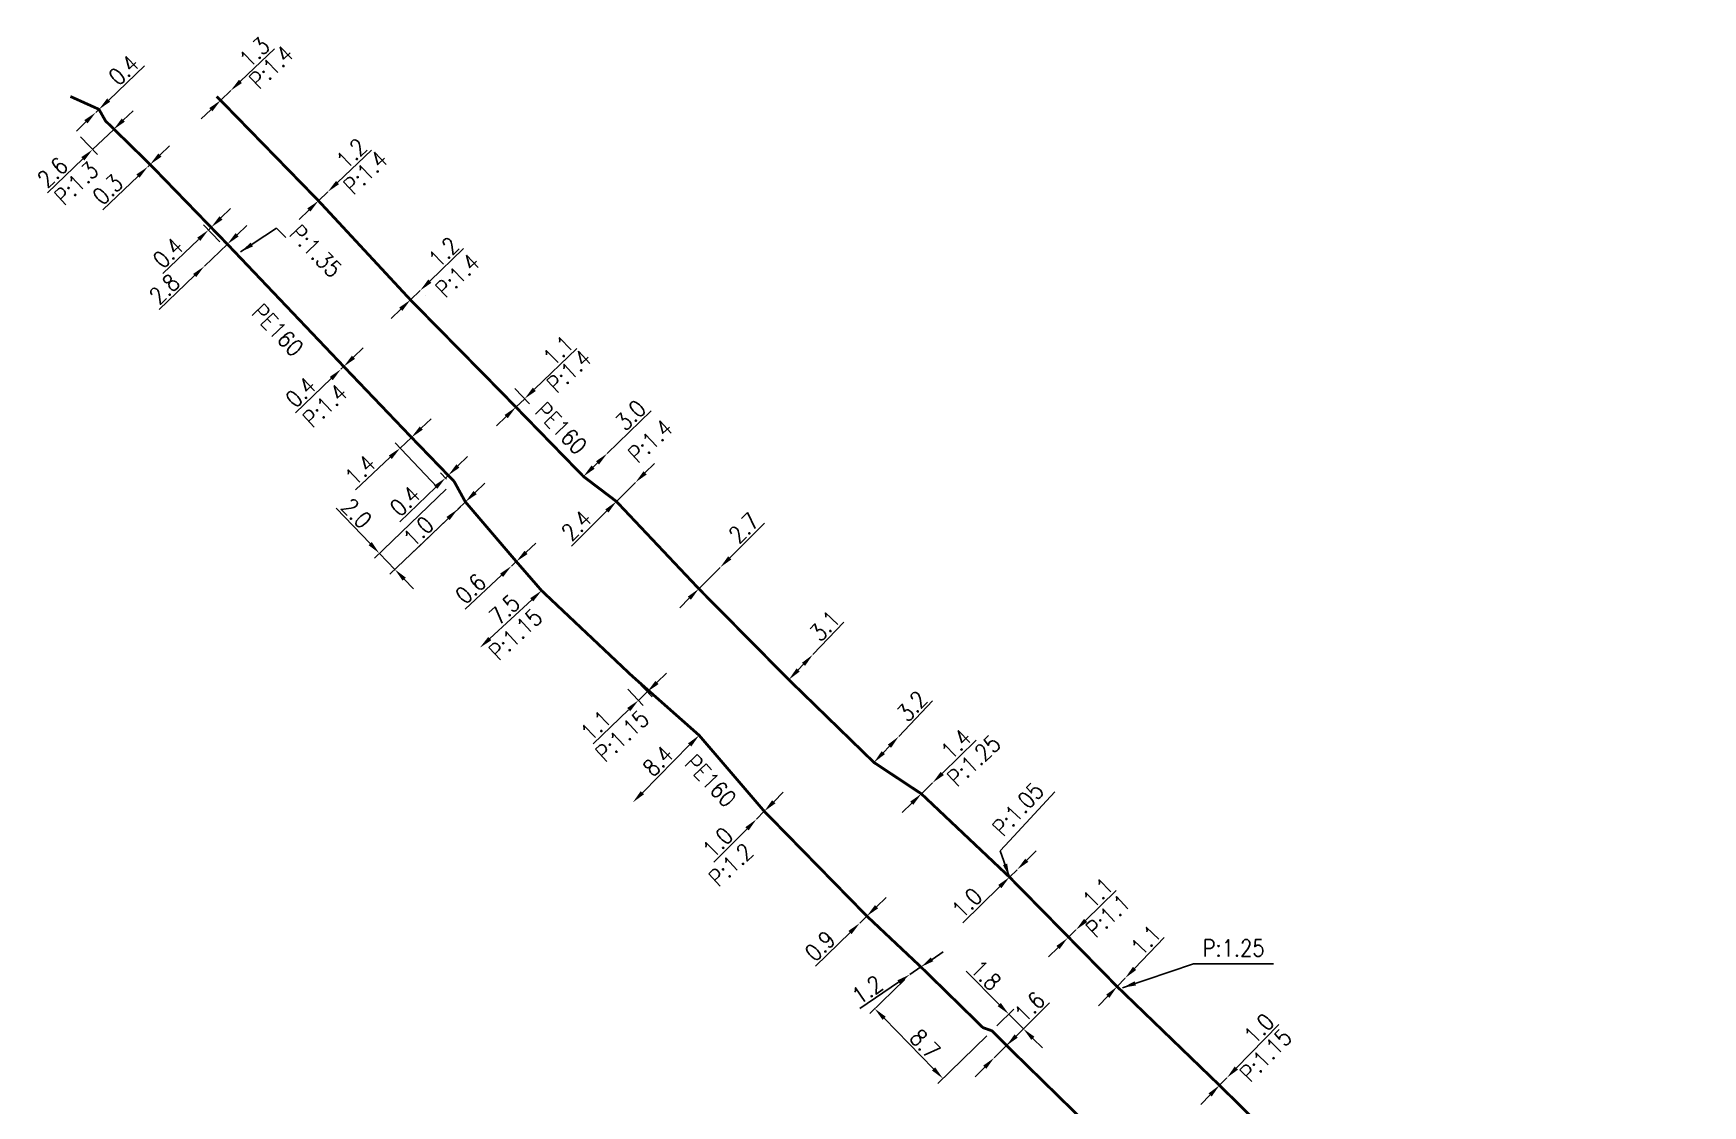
# Model space of a CAD drawing. Header units: millimetres. Extents: x 149996 to 151004, y 126998 to 128018.
# Drawn here: x 150509 to 150657.9, y 127909.9 to 128005.6 of the extents above; entities that cross this region are included whole.
import ezdxf

# ---------------------------------------------------------------- set-up
doc = ezdxf.new("R2010")
doc.units = ezdxf.units.MM
doc.header["$PDMODE"] = 34
doc.linetypes.add('L_25_PE', pattern=[2000, 1000, 1000])
doc.layers.get('DEFPOINTS').update_dxf_attribs({"linetype": 'CONTINUOUS'})
doc.layers.add('L_150', color=1, linetype='CONTINUOUS')
doc.styles.get("Standard").update_dxf_attribs({"font": 'romans.shx', "width": 0.85})
doc.dimstyles.get("Standard").update_dxf_attribs({"dimtxt": 1.5, "dimasz": 1.2, "dimexe": 0.625, "dimexo": 0.625, "dimgap": 0.25, "dimtad": 1, "dimdec": 1, "dimzin": 0, "dimdsep": 46, "dimtxsty": 'Standard', "dimcen": -0.5, "dimadec": 0, "dimazin": 0, "dimtfac": 1, "dimtdec": 1, "dimtmove": 0, "dimatfit": 3, "dimfxl": 0, "dimtolj": 1, "dimtzin": 0, "dimarcsym": 0})

# ---------------------------------------------------------------- blocks, each defined once
blk = doc.blocks.new('*D430')
at = {"layer": 'DEFPOINTS', "color": 0, "linetype": 'Continuous', "transparency": 16777216}
for p in [(150568.38, 127942.99), (150562.47, 127937.01), (150562.47, 127937.01)]:
    blk.add_point(p, dxfattribs=at)
at = {"layer": 'L_150', "color": 0, "linetype": 'Continuous', "lineweight": -2, "transparency": 16777216}
blk.add_line((150567.53, 127942.13), (150563.32, 127937.87), dxfattribs=at)
at = {"layer": 'L_150', "color": 0, "linetype": 'Continuous', "transparency": 16777216}
for points in [[(150567.39, 127942.27), (150567.68, 127941.99), (150568.38, 127942.99)], [(150563.17, 127938.01), (150563.46, 127937.73), (150562.47, 127937.01)]]:
    blk.add_solid(points, dxfattribs=at)
at = {"layer": 'L_150', "color": 0, "linetype": 'Continuous', "transparency": 16777216, "insert": (150564.71, 127940.7), "char_height": 1.5, "attachment_point": 5, "rotation": 45.331}
blk.add_mtext('\\A1;8.4', dxfattribs=at)
blk = doc.blocks.new('*D431')
at = {"layer": 'DEFPOINTS', "color": 0, "linetype": 'Continuous', "transparency": 16777216}
for p in [(150573.49, 127935.5), (150573.49, 127935.5), (150574.19, 127936.21)]:
    blk.add_point(p, dxfattribs=at)
at = {"layer": 'L_150', "color": 0, "linetype": 'Continuous', "lineweight": -2, "transparency": 16777216}
for p, q in [((150575.04, 127937.06), (150575.88, 127937.92)), ((150574.19, 127936.21), (150573.49, 127935.5)), ((150572.65, 127934.65), (150569.7, 127931.67))]:
    blk.add_line(p, q, dxfattribs=at)
at = {"layer": 'L_150', "color": 0, "linetype": 'Continuous', "transparency": 16777216}
for points in [[(150574.89, 127937.2), (150575.18, 127936.92), (150574.19, 127936.21)], [(150572.5, 127934.79), (150572.79, 127934.5), (150573.49, 127935.5)]]:
    blk.add_solid(points, dxfattribs=at)
at = {"layer": 'L_150', "color": 0, "linetype": 'Continuous', "transparency": 16777216, "insert": (150570.04, 127933.43), "char_height": 1.5, "attachment_point": 5, "rotation": 45.331}
blk.add_mtext('\\A1;1.0', dxfattribs=at)
blk = doc.blocks.new('*D432')
at = {"layer": 'DEFPOINTS', "color": 0, "linetype": 'Continuous', "transparency": 16777216}
for p in [(150554.33, 127955.9), (150548.82, 127950.81), (150548.82, 127950.81)]:
    blk.add_point(p, dxfattribs=at)
at = {"layer": 'L_150', "color": 0, "linetype": 'Continuous', "lineweight": -2, "transparency": 16777216}
blk.add_line((150553.45, 127955.08), (150549.7, 127951.62), dxfattribs=at)
at = {"layer": 'L_150', "color": 0, "linetype": 'Continuous', "transparency": 16777216}
for points in [[(150553.31, 127955.23), (150553.58, 127954.94), (150554.33, 127955.9)], [(150549.57, 127951.77), (150549.84, 127951.47), (150548.82, 127950.81)]]:
    blk.add_solid(points, dxfattribs=at)
at = {"layer": 'L_150', "color": 0, "linetype": 'Continuous', "transparency": 16777216, "insert": (150551.02, 127954.21), "char_height": 1.5, "attachment_point": 5, "rotation": 42.7767}
blk.add_mtext('\\A1;7.5', dxfattribs=at)
blk = doc.blocks.new('*D433')
at = {"layer": 'DEFPOINTS', "color": 0, "linetype": 'Continuous', "transparency": 16777216}
for p in [(150561.58, 127947.55), (150562.37, 127948.31), (150562.96, 127946.11)]:
    blk.add_point(p, dxfattribs=at)
at = {"layer": 'L_150', "color": 0, "linetype": 'Continuous', "lineweight": -2, "transparency": 16777216}
for p, q in [((150564.62, 127947.71), (150565.48, 127948.54)), ((150562.01, 127947.1), (150563.39, 127945.66)), ((150562.81, 127947.86), (150564.18, 127946.43)), ((150563.75, 127946.88), (150562.96, 127946.11)), ((150562.09, 127945.28), (150558.92, 127942.23))]:
    blk.add_line(p, q, dxfattribs=at)
at = {"layer": 'L_150', "color": 0, "linetype": 'Continuous', "transparency": 16777216}
for points in [[(150564.48, 127947.85), (150564.76, 127947.56), (150563.75, 127946.88)], [(150561.96, 127945.43), (150562.23, 127945.14), (150562.96, 127946.11)]]:
    blk.add_solid(points, dxfattribs=at)
at = {"layer": 'L_150', "color": 0, "linetype": 'Continuous', "transparency": 16777216, "insert": (150559.18, 127943.86), "char_height": 1.5, "attachment_point": 5, "rotation": 43.8838}
blk.add_mtext('\\A1;1.1', dxfattribs=at)
blk = doc.blocks.new('*D434')
at = {"layer": 'DEFPOINTS', "color": 0, "linetype": 'Continuous', "transparency": 16777216}
for p in [(150596.74, 127931), (150596.74, 127931), (150596.06, 127930.34)]:
    blk.add_point(p, dxfattribs=at)
at = {"layer": 'L_150', "color": 0, "linetype": 'Continuous', "lineweight": -2, "transparency": 16777216}
for p, q in [((150597.6, 127931.84), (150598.45, 127932.68)), ((150596.74, 127931), (150596.06, 127930.34)), ((150595.2, 127929.5), (150591.9, 127926.27))]:
    blk.add_line(p, q, dxfattribs=at)
at = {"layer": 'L_150', "color": 0, "linetype": 'Continuous', "transparency": 16777216}
for points in [[(150597.46, 127931.98), (150597.74, 127931.7), (150596.74, 127931)], [(150595.06, 127929.64), (150595.34, 127929.35), (150596.06, 127930.34)]]:
    blk.add_solid(points, dxfattribs=at)
at = {"layer": 'L_150', "color": 0, "linetype": 'Continuous', "transparency": 16777216, "insert": (150592.27, 127928.03), "char_height": 1.5, "attachment_point": 5, "rotation": 44.4021}
blk.add_mtext('\\A1;1.0', dxfattribs=at)
blk = doc.blocks.new('*D435')
at = {"layer": 'DEFPOINTS', "color": 0, "linetype": 'Continuous', "transparency": 16777216}
for p in [(150589.2, 127938.75), (150589.2, 127938.75), (150588.2, 127937.77)]:
    blk.add_point(p, dxfattribs=at)
at = {"layer": 'L_150', "color": 0, "linetype": 'Continuous', "lineweight": -2, "transparency": 16777216}
for p, q in [((150590.06, 127939.59), (150593.1, 127942.56)), ((150588.2, 127937.77), (150589.2, 127938.75)), ((150587.34, 127936.93), (150586.48, 127936.09))]:
    blk.add_line(p, q, dxfattribs=at)
at = {"layer": 'L_150', "color": 0, "linetype": 'Continuous', "transparency": 16777216}
for points in [[(150589.92, 127939.73), (150590.2, 127939.44), (150589.2, 127938.75)], [(150587.2, 127937.07), (150587.48, 127936.79), (150588.2, 127937.77)]]:
    blk.add_solid(points, dxfattribs=at)
at = {"layer": 'L_150', "color": 0, "linetype": 'Continuous', "transparency": 16777216, "insert": (150591.31, 127942.21), "char_height": 1.5, "attachment_point": 5, "rotation": 44.3476}
blk.add_mtext('\\A1;1.4', dxfattribs=at)
blk = doc.blocks.new('*D436')
at = {"layer": 'DEFPOINTS', "color": 0, "linetype": 'Continuous', "transparency": 16777216}
for p in [(150601.24, 127924.9), (150601.99, 127925.63), (150601.99, 127925.63)]:
    blk.add_point(p, dxfattribs=at)
at = {"layer": 'L_150', "color": 0, "linetype": 'Continuous', "lineweight": -2, "transparency": 16777216}
for p, q in [((150602.85, 127926.47), (150605.58, 127929.15)), ((150601.24, 127924.9), (150601.99, 127925.63)), ((150600.39, 127924.06), (150599.53, 127923.22))]:
    blk.add_line(p, q, dxfattribs=at)
at = {"layer": 'L_150', "color": 0, "linetype": 'Continuous', "transparency": 16777216}
for points in [[(150602.71, 127926.62), (150602.99, 127926.33), (150601.99, 127925.63)], [(150600.25, 127924.2), (150600.53, 127923.92), (150601.24, 127924.9)]]:
    blk.add_solid(points, dxfattribs=at)
at = {"layer": 'L_150', "color": 0, "linetype": 'Continuous', "transparency": 16777216, "insert": (150603.95, 127928.94), "char_height": 1.5, "attachment_point": 5, "rotation": 44.4021}
blk.add_mtext('\\A1;1.1', dxfattribs=at)
blk = doc.blocks.new('*D437')
at = {"layer": 'DEFPOINTS', "color": 0, "linetype": 'Continuous', "transparency": 16777216}
for p in [(150605.66, 127920.57), (150606.38, 127921.33), (150606.38, 127921.33)]:
    blk.add_point(p, dxfattribs=at)
at = {"layer": 'L_150', "color": 0, "linetype": 'Continuous', "lineweight": -2, "transparency": 16777216}
for p, q in [((150607.22, 127922.19), (150609.86, 127924.95)), ((150605.21, 127921), (150605.21, 127921)), ((150605.66, 127920.57), (150606.38, 127921.33)), ((150604.83, 127919.7), (150604, 127918.84))]:
    blk.add_line(p, q, dxfattribs=at)
at = {"layer": 'L_150', "color": 0, "linetype": 'Continuous', "transparency": 16777216}
for points in [[(150607.07, 127922.33), (150607.36, 127922.05), (150606.38, 127921.33)], [(150604.68, 127919.84), (150604.97, 127919.56), (150605.66, 127920.57)]]:
    blk.add_solid(points, dxfattribs=at)
at = {"layer": 'L_150', "color": 0, "linetype": 'Continuous', "transparency": 16777216, "insert": (150608.23, 127924.7), "char_height": 1.5, "attachment_point": 5, "rotation": 46.183}
blk.add_mtext('\\A1;1.1', dxfattribs=at)
blk = doc.blocks.new('*D438')
at = {"layer": 'DEFPOINTS', "color": 0, "linetype": 'Continuous', "transparency": 16777216}
for p in [(150614.79, 127911.76), (150615.46, 127912.44), (150615.46, 127912.44)]:
    blk.add_point(p, dxfattribs=at)
at = {"layer": 'L_150', "color": 0, "linetype": 'Continuous', "lineweight": -2, "transparency": 16777216}
for p, q in [((150616.29, 127913.3), (150620.08, 127917.2)), ((150614.79, 127911.76), (150615.46, 127912.44)), ((150613.96, 127910.9), (150613.12, 127910.04))]:
    blk.add_line(p, q, dxfattribs=at)
at = {"layer": 'L_150', "color": 0, "linetype": 'Continuous', "transparency": 16777216}
for points in [[(150616.15, 127913.44), (150616.44, 127913.16), (150615.46, 127912.44)], [(150613.81, 127911.04), (150614.1, 127910.76), (150614.79, 127911.76)]]:
    blk.add_solid(points, dxfattribs=at)
at = {"layer": 'L_150', "color": 0, "linetype": 'Continuous', "transparency": 16777216, "insert": (150618.32, 127916.82), "char_height": 1.5, "attachment_point": 5, "rotation": 45.7774}
blk.add_mtext('\\A1;1.0', dxfattribs=at)
blk = doc.blocks.new('*D462')
at = {"layer": 'DEFPOINTS', "color": 0, "linetype": 'Continuous', "transparency": 16777216}
for p in [(150594.7, 127914.22), (150594.7, 127914.22), (150595.8, 127915.31)]:
    blk.add_point(p, dxfattribs=at)
at = {"layer": 'L_150', "color": 0, "linetype": 'Continuous', "lineweight": -2, "transparency": 16777216}
for p, q in [((150596.65, 127916.15), (150599.63, 127919.11)), ((150594.7, 127914.22), (150595.8, 127915.31)), ((150593.85, 127913.37), (150593, 127912.52))]:
    blk.add_line(p, q, dxfattribs=at)
at = {"layer": 'L_150', "color": 0, "linetype": 'Continuous', "transparency": 16777216}
for points in [[(150596.51, 127916.3), (150596.79, 127916.01), (150595.8, 127915.31)], [(150593.71, 127913.51), (150593.99, 127913.23), (150594.7, 127914.22)]]:
    blk.add_solid(points, dxfattribs=at)
at = {"layer": 'L_150', "color": 0, "linetype": 'Continuous', "transparency": 16777216, "insert": (150597.86, 127918.76), "char_height": 1.5, "attachment_point": 5, "rotation": 44.8046}
blk.add_mtext('\\A1;1.6', dxfattribs=at)
blk = doc.blocks.new('*D463')
at = {"layer": 'DEFPOINTS', "color": 0, "linetype": 'Continuous', "transparency": 16777216}
for p in [(150594.5, 127916.62), (150597.3, 127916.8), (150594.7, 127914.22)]:
    blk.add_point(p, dxfattribs=at)
at = {"layer": 'L_150', "color": 0, "linetype": 'Continuous', "lineweight": -2, "transparency": 16777216}
for p, q in [((150595.15, 127918.96), (150592.2, 127921.94)), ((150594.94, 127917.06), (150596.44, 127918.55)), ((150595.14, 127914.66), (150597.75, 127917.24)), ((150597.3, 127916.8), (150596, 127918.11)), ((150598.15, 127915.95), (150598.99, 127915.1))]:
    blk.add_line(p, q, dxfattribs=at)
at = {"layer": 'L_150', "color": 0, "linetype": 'Continuous', "transparency": 16777216}
for points in [[(150595.29, 127919.1), (150595.01, 127918.82), (150596, 127918.11)], [(150598.29, 127916.09), (150598.01, 127915.81), (150597.3, 127916.8)]]:
    blk.add_solid(points, dxfattribs=at)
at = {"layer": 'L_150', "color": 0, "linetype": 'Continuous', "transparency": 16777216, "insert": (150593.96, 127921.58), "char_height": 1.5, "attachment_point": 5, "rotation": 314.8046}
blk.add_mtext('\\A1;1.8', dxfattribs=at)
blk = doc.blocks.new('*D464')
at = {"layer": 'DEFPOINTS', "color": 0, "linetype": 'Continuous', "transparency": 16777216}
for p in [(150582.7, 127926.23), (150582.7, 127926.23), (150583.34, 127926.86)]:
    blk.add_point(p, dxfattribs=at)
at = {"layer": 'L_150', "color": 0, "linetype": 'Continuous', "lineweight": -2, "transparency": 16777216}
for p, q in [((150584.2, 127927.7), (150585.06, 127928.53)), ((150583.34, 127926.86), (150582.7, 127926.23)), ((150581.84, 127925.39), (150578.75, 127922.38))]:
    blk.add_line(p, q, dxfattribs=at)
at = {"layer": 'L_150', "color": 0, "linetype": 'Continuous', "transparency": 16777216}
for points in [[(150584.06, 127927.84), (150584.34, 127927.55), (150583.34, 127926.86)], [(150581.7, 127925.54), (150581.98, 127925.25), (150582.7, 127926.23)]]:
    blk.add_solid(points, dxfattribs=at)
at = {"layer": 'L_150', "color": 0, "linetype": 'Continuous', "transparency": 16777216, "insert": (150579.17, 127924.19), "char_height": 1.5, "attachment_point": 5, "rotation": 44.2681}
blk.add_mtext('\\A1;0.9', dxfattribs=at)
blk = doc.blocks.new('*D465')
at = {"layer": 'DEFPOINTS', "color": 0, "linetype": 'Continuous', "transparency": 16777216}
for p in [(150587.17, 127921.64), (150587.17, 127921.64), (150588.16, 127922.32)]:
    blk.add_point(p, dxfattribs=at)
at = {"layer": 'L_150', "color": 0, "linetype": 'Continuous', "lineweight": -2, "transparency": 16777216}
for p, q in [((150589.15, 127923), (150590.14, 127923.67)), ((150588.16, 127922.32), (150587.17, 127921.64)), ((150586.17, 127920.97), (150582.71, 127918.61))]:
    blk.add_line(p, q, dxfattribs=at)
at = {"layer": 'L_150', "color": 0, "linetype": 'Continuous', "transparency": 16777216}
for points in [[(150589.04, 127923.16), (150589.26, 127922.83), (150588.16, 127922.32)], [(150586.06, 127921.13), (150586.29, 127920.8), (150587.17, 127921.64)]]:
    blk.add_solid(points, dxfattribs=at)
at = {"layer": 'L_150', "color": 0, "linetype": 'Continuous', "transparency": 16777216, "insert": (150583.38, 127920.28), "char_height": 1.5, "attachment_point": 5, "rotation": 34.2757}
blk.add_mtext('\\A1;1.2', dxfattribs=at)
blk = doc.blocks.new('*D466')
at = {"layer": 'DEFPOINTS', "color": 0, "linetype": 'Continuous', "transparency": 16777216}
for p in [(150587.17, 127921.64), (150584.04, 127918.6), (150594.5, 127916.62)]:
    blk.add_point(p, dxfattribs=at)
at = {"layer": 'L_150', "color": 0, "linetype": 'Continuous', "lineweight": -2, "transparency": 16777216}
for p, q in [((150586.72, 127921.21), (150583.6, 127918.16)), ((150589.29, 127913.22), (150584.88, 127917.74)), ((150594.05, 127916.18), (150589.68, 127911.92))]:
    blk.add_line(p, q, dxfattribs=at)
at = {"layer": 'L_150', "color": 0, "linetype": 'Continuous', "transparency": 16777216}
for points in [[(150585.02, 127917.88), (150584.74, 127917.6), (150584.04, 127918.6)], [(150589.43, 127913.36), (150589.15, 127913.08), (150590.13, 127912.36)]]:
    blk.add_solid(points, dxfattribs=at)
at = {"layer": 'L_150', "color": 0, "linetype": 'Continuous', "transparency": 16777216, "insert": (150588.53, 127915.43), "char_height": 1.5, "attachment_point": 5, "rotation": 314.2681}
blk.add_mtext('\\A1;8.7', dxfattribs=at)
blk = doc.blocks.new('*D467')
at = {"layer": 'DEFPOINTS', "color": 0, "linetype": 'Continuous', "transparency": 16777216}
for p in [(150545.75, 127965.95), (150546.28, 127965.4), (150546.53, 127965.64)]:
    blk.add_point(p, dxfattribs=at)
at = {"layer": 'L_150', "color": 0, "linetype": 'Continuous', "lineweight": -2, "transparency": 16777216}
for p, q in [((150546.86, 127967.03), (150547.73, 127967.86)), ((150545.85, 127965.85), (150545.31, 127966.4)), ((150546.1, 127966.09), (150545.57, 127966.65)), ((150546, 127966.19), (150545.75, 127965.95)), ((150544.88, 127965.12), (150541.68, 127962.05))]:
    blk.add_line(p, q, dxfattribs=at)
at = {"layer": 'L_150', "color": 0, "linetype": 'Continuous', "transparency": 16777216}
for points in [[(150546.73, 127967.17), (150547, 127966.88), (150546, 127966.19)], [(150544.74, 127965.27), (150545.02, 127964.98), (150545.75, 127965.95)]]:
    blk.add_solid(points, dxfattribs=at)
at = {"layer": 'L_150', "color": 0, "linetype": 'Continuous', "transparency": 16777216, "insert": (150542.16, 127963.89), "char_height": 1.5, "attachment_point": 5, "rotation": 43.83}
blk.add_mtext('\\A1;0.4', dxfattribs=at)
blk = doc.blocks.new('*D468')
at = {"layer": 'DEFPOINTS', "color": 0, "linetype": 'Continuous', "transparency": 16777216}
for p in [(150546.28, 127965.4), (150547.53, 127963.82), (150539.86, 127959.23)]:
    blk.add_point(p, dxfattribs=at)
at = {"layer": 'L_150', "color": 0, "linetype": 'Continuous', "lineweight": -2, "transparency": 16777216}
for p, q in [((150545.83, 127964.96), (150539.41, 127958.8)), ((150539.03, 127960.1), (150536, 127963.25)), ((150547.08, 127963.39), (150540.8, 127957.36)), ((150541.25, 127957.79), (150539.86, 127959.23)), ((150542.08, 127956.93), (150542.91, 127956.06))]:
    blk.add_line(p, q, dxfattribs=at)
at = {"layer": 'L_150', "color": 0, "linetype": 'Continuous', "transparency": 16777216}
for points in [[(150539.18, 127960.24), (150538.89, 127959.96), (150539.86, 127959.23)], [(150542.22, 127957.06), (150541.93, 127956.79), (150541.25, 127957.79)]]:
    blk.add_solid(points, dxfattribs=at)
at = {"layer": 'L_150', "color": 0, "linetype": 'Continuous', "transparency": 16777216, "insert": (150537.82, 127962.8), "char_height": 1.5, "attachment_point": 5, "rotation": 313.83}
blk.add_mtext('\\A1;2.0', dxfattribs=at)
blk = doc.blocks.new('*D469')
at = {"layer": 'DEFPOINTS', "color": 0, "linetype": 'Continuous', "transparency": 16777216}
for p in [(150547.53, 127963.82), (150546.85, 127963.17), (150546.85, 127963.17)]:
    blk.add_point(p, dxfattribs=at)
at = {"layer": 'L_150', "color": 0, "linetype": 'Continuous', "lineweight": -2, "transparency": 16777216}
for p, q in [((150548.4, 127964.66), (150549.26, 127965.49)), ((150547.53, 127963.82), (150546.85, 127963.17)), ((150545.98, 127962.34), (150542.96, 127959.43))]:
    blk.add_line(p, q, dxfattribs=at)
at = {"layer": 'L_150', "color": 0, "linetype": 'Continuous', "transparency": 16777216}
for points in [[(150548.26, 127964.8), (150548.54, 127964.51), (150547.53, 127963.82)], [(150545.84, 127962.48), (150546.12, 127962.19), (150546.85, 127963.17)]]:
    blk.add_solid(points, dxfattribs=at)
at = {"layer": 'L_150', "color": 0, "linetype": 'Continuous', "transparency": 16777216, "insert": (150543.34, 127961.19), "char_height": 1.5, "attachment_point": 5, "rotation": 43.83}
blk.add_mtext('\\A1;1.0', dxfattribs=at)
blk = doc.blocks.new('*D470')
at = {"layer": 'DEFPOINTS', "color": 0, "linetype": 'Continuous', "transparency": 16777216}
for p in [(150551.63, 127958.09), (150551.63, 127958.09), (150552.07, 127958.5)]:
    blk.add_point(p, dxfattribs=at)
at = {"layer": 'L_150', "color": 0, "linetype": 'Continuous', "lineweight": -2, "transparency": 16777216}
for p, q in [((150552.95, 127959.32), (150553.82, 127960.14)), ((150550.75, 127957.27), (150547.52, 127954.25)), ((150552.07, 127958.5), (150551.63, 127958.09))]:
    blk.add_line(p, q, dxfattribs=at)
at = {"layer": 'L_150', "color": 0, "linetype": 'Continuous', "transparency": 16777216}
for points in [[(150552.81, 127959.46), (150553.08, 127959.17), (150552.07, 127958.5)], [(150550.62, 127957.42), (150550.89, 127957.12), (150551.63, 127958.09)]]:
    blk.add_solid(points, dxfattribs=at)
at = {"layer": 'L_150', "color": 0, "linetype": 'Continuous', "transparency": 16777216, "insert": (150548, 127956.07), "char_height": 1.5, "attachment_point": 5, "rotation": 43.0384}
blk.add_mtext('\\A1;0.6', dxfattribs=at)
blk = doc.blocks.new('*D471')
at = {"layer": 'DEFPOINTS', "color": 0, "linetype": 'Continuous', "transparency": 16777216}
for p in [(150542.72, 127969.58), (150541.71, 127968.62), (150545.43, 127964.67)]:
    blk.add_point(p, dxfattribs=at)
at = {"layer": 'L_150', "color": 0, "linetype": 'Continuous', "lineweight": -2, "transparency": 16777216}
for p, q in [((150543.6, 127970.41), (150544.47, 127971.23)), ((150542.72, 127969.58), (150541.71, 127968.62)), ((150540.83, 127967.8), (150537.74, 127964.89)), ((150545, 127965.12), (150541.28, 127969.08))]:
    blk.add_line(p, q, dxfattribs=at)
at = {"layer": 'L_150', "color": 0, "linetype": 'Continuous', "transparency": 16777216}
for points in [[(150543.46, 127970.55), (150543.73, 127970.26), (150542.72, 127969.58)], [(150540.69, 127967.95), (150540.97, 127967.65), (150541.71, 127968.62)]]:
    blk.add_solid(points, dxfattribs=at)
at = {"layer": 'L_150', "color": 0, "linetype": 'Continuous', "transparency": 16777216, "insert": (150538.16, 127966.66), "char_height": 1.5, "attachment_point": 5, "rotation": 43.2958}
blk.add_mtext('\\A1;1.4', dxfattribs=at)
blk = doc.blocks.new('*D472')
at = {"layer": 'DEFPOINTS', "color": 0, "linetype": 'Continuous', "transparency": 16777216}
for p in [(150536.43, 127975.66), (150536.43, 127975.66), (150536.68, 127975.9)]:
    blk.add_point(p, dxfattribs=at)
at = {"layer": 'L_150', "color": 0, "linetype": 'Continuous', "lineweight": -2, "transparency": 16777216}
for p, q in [((150537.55, 127976.73), (150538.41, 127977.56)), ((150536.68, 127975.9), (150536.43, 127975.66)), ((150535.57, 127974.83), (150532.37, 127971.76))]:
    blk.add_line(p, q, dxfattribs=at)
at = {"layer": 'L_150', "color": 0, "linetype": 'Continuous', "transparency": 16777216}
for points in [[(150537.41, 127976.87), (150537.69, 127976.59), (150536.68, 127975.9)], [(150535.43, 127974.97), (150535.7, 127974.68), (150536.43, 127975.66)]]:
    blk.add_solid(points, dxfattribs=at)
at = {"layer": 'L_150', "color": 0, "linetype": 'Continuous', "transparency": 16777216, "insert": (150532.84, 127973.6), "char_height": 1.5, "attachment_point": 5, "rotation": 43.83}
blk.add_mtext('\\A1;0.4', dxfattribs=at)
blk = doc.blocks.new('*D473')
at = {"layer": 'DEFPOINTS', "color": 0, "linetype": 'Continuous', "transparency": 16777216}
for p in [(150526.3, 127986.82), (150524.25, 127984.85), (150524.25, 127984.85)]:
    blk.add_point(p, dxfattribs=at)
at = {"layer": 'L_150', "color": 0, "linetype": 'Continuous', "lineweight": -2, "transparency": 16777216}
for p, q in [((150527.17, 127987.66), (150528.04, 127988.49)), ((150526.3, 127986.82), (150524.25, 127984.85)), ((150523.38, 127984.02), (150520.23, 127980.99))]:
    blk.add_line(p, q, dxfattribs=at)
at = {"layer": 'L_150', "color": 0, "linetype": 'Continuous', "transparency": 16777216}
for points in [[(150527.03, 127987.8), (150527.31, 127987.51), (150526.3, 127986.82)], [(150523.24, 127984.16), (150523.52, 127983.88), (150524.25, 127984.85)]]:
    blk.add_solid(points, dxfattribs=at)
at = {"layer": 'L_150', "color": 0, "linetype": 'Continuous', "transparency": 16777216, "insert": (150520.68, 127982.81), "char_height": 1.5, "attachment_point": 5, "rotation": 43.8215}
blk.add_mtext('\\A1;2.8', dxfattribs=at)
blk = doc.blocks.new('*D474')
at = {"layer": 'DEFPOINTS', "color": 0, "linetype": 'Continuous', "transparency": 16777216}
for p in [(150519.2, 127993.73), (150519.2, 127993.73), (150519.41, 127993.93)]:
    blk.add_point(p, dxfattribs=at)
at = {"layer": 'L_150', "color": 0, "linetype": 'Continuous', "lineweight": -2, "transparency": 16777216}
for p, q in [((150520.28, 127994.77), (150521.14, 127995.6)), ((150519.41, 127993.93), (150519.2, 127993.73)), ((150518.33, 127992.9), (150515.18, 127989.87))]:
    blk.add_line(p, q, dxfattribs=at)
at = {"layer": 'L_150', "color": 0, "linetype": 'Continuous', "transparency": 16777216}
for points in [[(150520.14, 127994.91), (150520.42, 127994.62), (150519.41, 127993.93)], [(150518.19, 127993.04), (150518.47, 127992.75), (150519.2, 127993.73)]]:
    blk.add_solid(points, dxfattribs=at)
at = {"layer": 'L_150', "color": 0, "linetype": 'Continuous', "transparency": 16777216, "insert": (150515.63, 127991.69), "char_height": 1.5, "attachment_point": 5, "rotation": 43.8215}
blk.add_mtext('\\A1;0.3', dxfattribs=at)
blk = doc.blocks.new('*D475')
at = {"layer": 'DEFPOINTS', "color": 0, "linetype": 'Continuous', "transparency": 16777216}
for p in [(150515.43, 127997.82), (150512.76, 127996.85), (150514.28, 127995.26)]:
    blk.add_point(p, dxfattribs=at)
at = {"layer": 'L_150', "color": 0, "linetype": 'Continuous', "lineweight": -2, "transparency": 16777216}
for p, q in [((150517.02, 127997.89), (150517.89, 127998.72)), ((150513.19, 127996.4), (150514.71, 127994.81)), ((150516.16, 127997.06), (150514.28, 127995.26)), ((150515.86, 127997.37), (150516.59, 127996.61)), ((150513.41, 127994.43), (150510.25, 127991.41))]:
    blk.add_line(p, q, dxfattribs=at)
at = {"layer": 'L_150', "color": 0, "linetype": 'Continuous', "transparency": 16777216}
for points in [[(150516.88, 127998.04), (150517.16, 127997.75), (150516.16, 127997.06)], [(150513.27, 127994.58), (150513.55, 127994.29), (150514.28, 127995.26)]]:
    blk.add_solid(points, dxfattribs=at)
at = {"layer": 'L_150', "color": 0, "linetype": 'Continuous', "transparency": 16777216, "insert": (150510.71, 127993.23), "char_height": 1.5, "attachment_point": 5, "rotation": 43.7423}
blk.add_mtext('\\A1;2.6', dxfattribs=at)
blk = doc.blocks.new('*D476')
at = {"layer": 'DEFPOINTS', "color": 0, "linetype": 'Continuous', "transparency": 16777216}
for p in [(150514.56, 127998.57), (150514.56, 127998.57), (150514.85, 127998.85)]:
    blk.add_point(p, dxfattribs=at)
at = {"layer": 'L_150', "color": 0, "linetype": 'Continuous', "lineweight": -2, "transparency": 16777216}
for p, q in [((150515.72, 127999.68), (150518.92, 128002.74)), ((150513.69, 127997.74), (150512.83, 127996.91)), ((150514.56, 127998.57), (150514.85, 127998.85))]:
    blk.add_line(p, q, dxfattribs=at)
at = {"layer": 'L_150', "color": 0, "linetype": 'Continuous', "transparency": 16777216}
for points in [[(150515.58, 127999.82), (150515.85, 127999.53), (150514.85, 127998.85)], [(150513.55, 127997.89), (150513.83, 127997.6), (150514.56, 127998.57)]]:
    blk.add_solid(points, dxfattribs=at)
at = {"layer": 'L_150', "color": 0, "linetype": 'Continuous', "transparency": 16777216, "insert": (150517.06, 128002.35), "char_height": 1.5, "attachment_point": 5, "rotation": 43.7423}
blk.add_mtext('\\A1;0.4', dxfattribs=at)
blk = doc.blocks.new('*D477')
at = {"layer": 'DEFPOINTS', "color": 0, "linetype": 'Continuous', "transparency": 16777216}
for p in [(150560.18, 127968.14), (150560.18, 127968.14), (150558.06, 127966.09)]:
    blk.add_point(p, dxfattribs=at)
at = {"layer": 'L_150', "color": 0, "linetype": 'Continuous', "lineweight": -2, "transparency": 16777216}
for p, q in [((150560.18, 127968.14), (150564.09, 127971.95)), ((150558.92, 127966.92), (150559.32, 127967.31))]:
    blk.add_line(p, q, dxfattribs=at)
at = {"layer": 'L_150', "color": 0, "linetype": 'Continuous', "transparency": 16777216}
for points in [[(150559.18, 127967.45), (150559.45, 127967.16), (150560.18, 127968.14)], [(150558.78, 127967.07), (150559.06, 127966.78), (150558.06, 127966.09)]]:
    blk.add_solid(points, dxfattribs=at)
at = {"layer": 'L_150', "color": 0, "linetype": 'Continuous', "transparency": 16777216, "insert": (150562.26, 127971.56), "char_height": 1.5, "attachment_point": 5, "rotation": 44.2067}
blk.add_mtext('\\A1;3.0', dxfattribs=at)
blk = doc.blocks.new('*D478')
at = {"layer": 'DEFPOINTS', "color": 0, "linetype": 'Continuous', "transparency": 16777216}
for p in [(150550.71, 127973.64), (150551.5, 127974.4), (150552.82, 127973.03)]:
    blk.add_point(p, dxfattribs=at)
at = {"layer": 'L_150', "color": 0, "linetype": 'Continuous', "lineweight": -2, "transparency": 16777216}
for p, q in [((150553.68, 127973.87), (150557.46, 127977.51)), ((150551.93, 127973.95), (150553.25, 127972.58)), ((150551.14, 127973.19), (150552.46, 127971.82)), ((150552.03, 127972.27), (150552.82, 127973.03)), ((150551.17, 127971.43), (150550.3, 127970.6))]:
    blk.add_line(p, q, dxfattribs=at)
at = {"layer": 'L_150', "color": 0, "linetype": 'Continuous', "transparency": 16777216}
for points in [[(150553.54, 127974.01), (150553.82, 127973.72), (150552.82, 127973.03)], [(150551.03, 127971.58), (150551.31, 127971.29), (150552.03, 127972.27)]]:
    blk.add_solid(points, dxfattribs=at)
at = {"layer": 'L_150', "color": 0, "linetype": 'Continuous', "transparency": 16777216, "insert": (150555.82, 127977.32), "char_height": 1.5, "attachment_point": 5, "rotation": 44.0184}
blk.add_mtext('\\A1;1.1', dxfattribs=at)
blk = doc.blocks.new('*D479')
at = {"layer": 'DEFPOINTS', "color": 0, "linetype": 'Continuous', "transparency": 16777216}
for p in [(150543.49, 127982.68), (150543.49, 127982.68), (150542.63, 127981.85)]:
    blk.add_point(p, dxfattribs=at)
at = {"layer": 'L_150', "color": 0, "linetype": 'Continuous', "lineweight": -2, "transparency": 16777216}
for p, q in [((150544.36, 127983.52), (150547.37, 127986.43)), ((150542.63, 127981.85), (150543.49, 127982.68)), ((150543.07, 127981.4), (150543.07, 127981.4)), ((150543.93, 127982.24), (150543.93, 127982.24)), ((150541.77, 127981.02), (150540.9, 127980.18))]:
    blk.add_line(p, q, dxfattribs=at)
at = {"layer": 'L_150', "color": 0, "linetype": 'Continuous', "transparency": 16777216}
for points in [[(150544.22, 127983.66), (150544.5, 127983.37), (150543.49, 127982.68)], [(150541.63, 127981.16), (150541.91, 127980.87), (150542.63, 127981.85)]]:
    blk.add_solid(points, dxfattribs=at)
at = {"layer": 'L_150', "color": 0, "linetype": 'Continuous', "transparency": 16777216, "insert": (150545.6, 127986.11), "char_height": 1.5, "attachment_point": 5, "rotation": 44.0184}
blk.add_mtext('\\A1;1.2', dxfattribs=at)
blk = doc.blocks.new('*D480')
at = {"layer": 'DEFPOINTS', "color": 0, "linetype": 'Continuous', "transparency": 16777216}
for p in [(150534.43, 127990.69), (150535.26, 127991.49), (150535.26, 127991.49)]:
    blk.add_point(p, dxfattribs=at)
at = {"layer": 'L_150', "color": 0, "linetype": 'Continuous', "lineweight": -2, "transparency": 16777216}
for p, q in [((150536.13, 127992.32), (150539.15, 127995.22)), ((150534.43, 127990.69), (150535.26, 127991.49)), ((150533.56, 127989.86), (150532.7, 127989.03))]:
    blk.add_line(p, q, dxfattribs=at)
at = {"layer": 'L_150', "color": 0, "linetype": 'Continuous', "transparency": 16777216}
for points in [[(150535.99, 127992.46), (150536.26, 127992.17), (150535.26, 127991.49)], [(150533.43, 127990.01), (150533.7, 127989.72), (150534.43, 127990.69)]]:
    blk.add_solid(points, dxfattribs=at)
at = {"layer": 'L_150', "color": 0, "linetype": 'Continuous', "transparency": 16777216, "insert": (150537.38, 127994.91), "char_height": 1.5, "attachment_point": 5, "rotation": 43.8005}
blk.add_mtext('\\A1;1.2', dxfattribs=at)
blk = doc.blocks.new('*D481')
at = {"layer": 'DEFPOINTS', "color": 0, "linetype": 'Continuous', "transparency": 16777216}
for p in [(150526.6, 128000.52), (150526.6, 128000.52), (150525.7, 127999.65)]:
    blk.add_point(p, dxfattribs=at)
at = {"layer": 'L_150', "color": 0, "linetype": 'Continuous', "lineweight": -2, "transparency": 16777216}
for p, q in [((150527.47, 128001.35), (150530.49, 128004.25)), ((150525.7, 127999.65), (150526.6, 128000.52)), ((150524.83, 127998.82), (150523.97, 127997.99))]:
    blk.add_line(p, q, dxfattribs=at)
at = {"layer": 'L_150', "color": 0, "linetype": 'Continuous', "transparency": 16777216}
for points in [[(150527.33, 128001.49), (150527.6, 128001.2), (150526.6, 128000.52)], [(150524.69, 127998.97), (150524.97, 127998.68), (150525.7, 127999.65)]]:
    blk.add_solid(points, dxfattribs=at)
at = {"layer": 'L_150', "color": 0, "linetype": 'Continuous', "transparency": 16777216, "insert": (150528.72, 128003.94), "char_height": 1.5, "attachment_point": 5, "rotation": 43.8005}
blk.add_mtext('\\A1;1.3', dxfattribs=at)
blk = doc.blocks.new('*D482')
at = {"layer": 'DEFPOINTS', "color": 0, "linetype": 'Continuous', "transparency": 16777216}
for p in [(150562.7, 127965.56), (150562.7, 127965.56), (150561, 127963.86)]:
    blk.add_point(p, dxfattribs=at)
at = {"layer": 'L_150', "color": 0, "linetype": 'Continuous', "lineweight": -2, "transparency": 16777216}
for p, q in [((150563.55, 127966.4), (150564.4, 127967.25)), ((150562.7, 127965.56), (150561, 127963.86)), ((150560.15, 127963.01), (150557, 127959.87))]:
    blk.add_line(p, q, dxfattribs=at)
at = {"layer": 'L_150', "color": 0, "linetype": 'Continuous', "transparency": 16777216}
for points in [[(150563.41, 127966.54), (150563.69, 127966.26), (150562.7, 127965.56)], [(150560.01, 127963.15), (150560.29, 127962.87), (150561, 127963.86)]]:
    blk.add_solid(points, dxfattribs=at)
at = {"layer": 'L_150', "color": 0, "linetype": 'Continuous', "transparency": 16777216, "insert": (150557.44, 127961.72), "char_height": 1.5, "attachment_point": 5, "rotation": 44.9192}
blk.add_mtext('\\A1;2.4', dxfattribs=at)
blk = doc.blocks.new('*D483')
at = {"layer": 'DEFPOINTS', "color": 0, "linetype": 'Continuous', "transparency": 16777216}
for p in [(150570.26, 127957.98), (150570.26, 127957.98), (150568.35, 127956.07)]:
    blk.add_point(p, dxfattribs=at)
at = {"layer": 'L_150', "color": 0, "linetype": 'Continuous', "lineweight": -2, "transparency": 16777216}
for p, q in [((150571.11, 127958.82), (150574.2, 127961.91)), ((150568.35, 127956.07), (150570.26, 127957.98)), ((150567.5, 127955.22), (150566.65, 127954.38))]:
    blk.add_line(p, q, dxfattribs=at)
at = {"layer": 'L_150', "color": 0, "linetype": 'Continuous', "transparency": 16777216}
for points in [[(150570.97, 127958.97), (150571.25, 127958.68), (150570.26, 127957.98)], [(150567.36, 127955.36), (150567.64, 127955.08), (150568.35, 127956.07)]]:
    blk.add_solid(points, dxfattribs=at)
at = {"layer": 'L_150', "color": 0, "linetype": 'Continuous', "transparency": 16777216, "insert": (150572.37, 127961.5), "char_height": 1.5, "attachment_point": 5, "rotation": 44.9192}
blk.add_mtext('\\A1;2.7', dxfattribs=at)
blk = doc.blocks.new('*D484')
at = {"layer": 'DEFPOINTS', "color": 0, "linetype": 'Continuous', "transparency": 16777216}
for p in [(150578.52, 127950.19), (150578.52, 127950.19), (150576.38, 127947.95)]:
    blk.add_point(p, dxfattribs=at)
at = {"layer": 'L_150', "color": 0, "linetype": 'Continuous', "lineweight": -2, "transparency": 16777216}
for p, q in [((150578.52, 127950.19), (150581.28, 127953.1)), ((150577.2, 127948.82), (150577.69, 127949.33))]:
    blk.add_line(p, q, dxfattribs=at)
at = {"layer": 'L_150', "color": 0, "linetype": 'Continuous', "transparency": 16777216}
for points in [[(150577.54, 127949.46), (150577.83, 127949.19), (150578.52, 127950.19)], [(150577.06, 127948.96), (150577.35, 127948.68), (150576.38, 127947.95)]]:
    blk.add_solid(points, dxfattribs=at)
at = {"layer": 'L_150', "color": 0, "linetype": 'Continuous', "transparency": 16777216, "insert": (150579.59, 127952.77), "char_height": 1.5, "attachment_point": 5, "rotation": 46.3859}
blk.add_mtext('\\A1;3.1', dxfattribs=at)
blk = doc.blocks.new('*D485')
at = {"layer": 'DEFPOINTS', "color": 0, "linetype": 'Continuous', "transparency": 16777216}
for p in [(150586.18, 127942.89), (150586.18, 127942.89), (150583.97, 127940.57)]:
    blk.add_point(p, dxfattribs=at)
at = {"layer": 'L_150', "color": 0, "linetype": 'Continuous', "lineweight": -2, "transparency": 16777216}
for p, q in [((150586.18, 127942.89), (150589.2, 127946.06)), ((150584.8, 127941.44), (150585.35, 127942.02))]:
    blk.add_line(p, q, dxfattribs=at)
at = {"layer": 'L_150', "color": 0, "linetype": 'Continuous', "transparency": 16777216}
for points in [[(150585.21, 127942.16), (150585.5, 127941.88), (150586.18, 127942.89)], [(150584.66, 127941.58), (150584.95, 127941.31), (150583.97, 127940.57)]]:
    blk.add_solid(points, dxfattribs=at)
at = {"layer": 'L_150', "color": 0, "linetype": 'Continuous', "transparency": 16777216, "insert": (150587.38, 127945.6), "char_height": 1.5, "attachment_point": 5, "rotation": 46.3859}
blk.add_mtext('\\A1;3.2', dxfattribs=at)
blk = doc.blocks.new('*D486')
at = {"layer": 'DEFPOINTS', "color": 0, "linetype": 'Continuous', "transparency": 16777216}
for p in [(150524.61, 127988.08), (150526.05, 127986.58), (150526.3, 127986.82)]:
    blk.add_point(p, dxfattribs=at)
at = {"layer": 'L_150', "color": 0, "linetype": 'Continuous', "lineweight": -2, "transparency": 16777216}
for p, q in [((150525.62, 127987.03), (150524.18, 127988.54)), ((150525.87, 127987.28), (150524.43, 127988.78)), ((150525.73, 127989.16), (150526.59, 127989.99)), ((150523.74, 127987.25), (150520.55, 127984.19)), ((150524.86, 127988.33), (150524.61, 127988.08))]:
    blk.add_line(p, q, dxfattribs=at)
at = {"layer": 'L_150', "color": 0, "linetype": 'Continuous', "transparency": 16777216}
for points in [[(150525.59, 127989.3), (150525.87, 127989.01), (150524.86, 127988.33)], [(150523.61, 127987.4), (150523.88, 127987.11), (150524.61, 127988.08)]]:
    blk.add_solid(points, dxfattribs=at)
at = {"layer": 'L_150', "color": 0, "linetype": 'Continuous', "transparency": 16777216, "insert": (150521.02, 127986.03), "char_height": 1.5, "attachment_point": 5, "rotation": 43.8215}
blk.add_mtext('\\A1;0.4', dxfattribs=at)

msp = doc.modelspace()

# ---------------------------------------------------------------- linework, layer by layer
at = {"layer": 'L_150', "linetype": 'L_25_PE', "const_width": 0.25, "flags": 128}
for points in [[(150668.26, 127834.46), (150661.86, 127841.82), (150655.94, 127849.16), (150652.24, 127853.17), (150647.47, 127858.51), (150643.98, 127862.56), (150641.11, 127865.43), (150638.51, 127868.43), (150634.11, 127874.23), (150627.66, 127881.5), (150616.98, 127893.1), (150615.44, 127894.41), (150606.22, 127904.09), (150605.67, 127905.65), (150595.8, 127915.31), (150594.5, 127916.62), (150593.69, 127916.91), (150588.16, 127922.32), (150583.34, 127926.86), (150574.19, 127936.21), (150568.38, 127942.99), (150562.37, 127948.31), (150554.33, 127955.9), (150552.07, 127958.5), (150547.53, 127963.82), (150546.53, 127965.64), (150542.72, 127969.58), (150536.68, 127975.9), (150526.3, 127986.82), (150526.3, 127986.82), (150519.41, 127993.93), (150515.43, 127997.82), (150514.85, 127998.85), (150512.3, 128000)], [(150525.35, 128000), (150525.7, 127999.65), (150534.43, 127990.69), (150542.63, 127981.85), (150550.71, 127973.64), (150558.06, 127966.09), (150561, 127963.86), (150568.35, 127956.07), (150576.38, 127947.95), (150583.97, 127940.57), (150583.97, 127940.57), (150583.97, 127940.57), (150588.2, 127937.77), (150596.06, 127930.34), (150605.66, 127920.57), (150614.79, 127911.76), (150628.58, 127898.17), (150632.03, 127894.85), (150635.91, 127890.86), (150639.48, 127887.18), (150642.59, 127883.16), (150644.72, 127880.93), (150646.03, 127879.7), (150647.63, 127878.46), (150650.02, 127876.23), (150656.49, 127869.66), (150662.74, 127862.99), (150668.21, 127856.77), (150669.69, 127855.38), (150672.64, 127852.44), (150681.87, 127842.47)]]:
    msp.add_lwpolyline(points, dxfattribs=at)

# ---------------------------------------------------------------- texts
at = {"layer": 'L_150', "linetype": 'Continuous', "width": 0.85}
for s, rotation, p in [('P:1.4', 43.8005, (150529.14, 128000.55)), ('P:1.4', 43.8005, (150537.54, 127991.14)), ('P:1.3', 43.7423, (150511.75, 127990.18)), ('P:1.4', 44.0184, (150545.75, 127981.94)), ('PE160', 313.83, (150528.35, 127980.6)), ('P:1.4', 42.7767, (150555.66, 127973.43)), ('P:1.4', 42.7767, (150533.89, 127970.35)), ('PE160', 314.242, (150553.62, 127971.82)), ('P:1.4', 42.7767, (150562.91, 127967.2)), ('P:1.15', 42.7767, (150550.49, 127949.57)), ('P:1.15', 42.7767, (150560, 127940.51)), ('P:1.25', 42.7767, (150591.37, 127938.3)), ('PE160', 313.581, (150566.97, 127940.39)), ('P:1.2', 42.7767, (150570.1, 127929.39)), ('P:1.1', 42.7767, (150603.74, 127924.83)), ('P:1.15', 45.7774, (150617.53, 127911.94))]:
    msp.add_text(s, height=1.5, rotation=rotation, dxfattribs=at).set_placement(p)
at = {"layer": 'L_150', "linetype": 'Continuous', "char_height": 1.5}
for s, insert, attachment_point, rotation in [('\\A1;P:1.35', (150532.81, 127988.71), 1, 313.952), ('\\A1;P:1.05', (150595.5, 127933.86), 7, 47.3194)]:
    msp.add_mtext(s, dxfattribs=dict(at, insert=insert, attachment_point=attachment_point, rotation=rotation))
at = {"layer": 'L_150', "linetype": 'Continuous', "insert": (150613.29, 127924.76), "char_height": 1.5, "attachment_point": 1}
msp.add_mtext('\\A1;P:1.25', dxfattribs=at)

# ---------------------------------------------------------------- dimensions: what is measured, and where the dimension line sits
at = {"layer": 'L_150', "linetype": 'Continuous'}
for base, p1, p2, angle, picture, middle in [((150526.6003, 128000.5187), (150525.6981, 127999.6535), (150526.6003, 128000.5187), 223.8005, '*D481', (150529.4113, 128003.2144)), ((150514.56, 127998.57), (150514.85, 127998.85), (150514.56, 127998.57), 43.7423, '*D476', (150517.75, 128001.62)), ((150514.28, 127995.26), (150515.43, 127997.82), (150512.76, 127996.85), 43.7423, '*D475', (150511.4, 127992.51)), ((150535.26, 127991.49), (150534.43, 127990.69), (150535.26, 127991.49), 223.8005, '*D480', (150538.07, 127994.18)), ((150519.2, 127993.73), (150519.41, 127993.93), (150519.2, 127993.73), 43.8215, '*D474', (150516.32, 127990.97)), ((150524.6095, 127988.085), (150526.3042, 127986.8245), (150526.0517, 127986.5822), 43.8215, '*D486', (150521.7119, 127985.3042)), ((150543.49, 127982.68), (150542.63, 127981.85), (150543.49, 127982.68), 224.0184, '*D479', (150546.29, 127985.39)), ((150552.82, 127973.03), (150550.71, 127973.64), (150551.5, 127974.4), 224.0184, '*D478', (150556.52, 127976.6)), ((150536.43, 127975.66), (150536.68, 127975.9), (150536.43, 127975.66), 43.83, '*D472', (150533.53, 127972.88)), ((150560.18, 127968.14), (150558.06, 127966.09), (150560.18, 127968.14), 224.2067, '*D477', (150562.96, 127970.85)), ((150541.71, 127968.62), (150542.72, 127969.58), (150545.43, 127964.67), 43.2958, '*D471', (150538.85, 127965.93)), ((150545.7466, 127965.9521), (150546.5332, 127965.6381), (150546.2807, 127965.3957), 43.83, '*D467', (150542.8494, 127963.1709)), ((150562.7, 127965.56), (150561, 127963.86), (150562.7, 127965.56), 224.9192, '*D482', (150558.14, 127961.01)), ((150539.86, 127959.23), (150547.53, 127963.82), (150546.28, 127965.4), 313.83, '*D468', (150537.1, 127962.11)), ((150546.84615, 127963.16612), (150547.53148, 127963.82402), (150546.84615, 127963.16612), 43.82995, '*D469', (150544.03656, 127960.469)), ((150570.26, 127957.98), (150568.35, 127956.07), (150570.26, 127957.98), 224.9192, '*D483', (150573.08, 127960.79)), ((150551.63, 127958.09), (150552.07, 127958.5), (150551.63, 127958.09), 43.0384, '*D470', (150548.68, 127955.33)), ((150548.82, 127950.81), (150554.33, 127955.9), (150548.82, 127950.81), 42.7767, '*D432', (150551.7, 127953.47)), ((150578.52, 127950.19), (150576.38, 127947.95), (150578.52, 127950.19), 226.3859, '*D484', (150580.31, 127952.08)), ((150562.96, 127946.11), (150562.37, 127948.31), (150561.58, 127947.55), 43.8838, '*D433', (150559.87, 127943.14)), ((150586.18, 127942.89), (150583.97, 127940.57), (150586.18, 127942.89), 226.3859, '*D485', (150588.1, 127944.91)), ((150589.2, 127938.75), (150588.2, 127937.77), (150589.2, 127938.75), 224.3476, '*D435', (150592, 127941.49)), ((150562.47, 127937.01), (150568.38, 127942.99), (150562.47, 127937.01), 45.331, '*D430', (150565.42, 127940)), ((150573.49, 127935.5), (150574.19, 127936.21), (150573.49, 127935.5), 45.331, '*D431', (150570.75, 127932.73)), ((150596.74, 127931), (150596.06, 127930.34), (150596.74, 127931), 224.4021, '*D434', (150592.97, 127927.31)), ((150601.99, 127925.63), (150601.24, 127924.9), (150601.99, 127925.63), 224.4021, '*D436', (150604.65, 127928.23)), ((150582.7, 127926.23), (150583.34, 127926.86), (150582.7, 127926.23), 44.2681, '*D464', (150579.86, 127923.47)), ((150606.3844, 127921.3261), (150605.6574, 127920.5685), (150606.3844, 127921.3261), 226.183, '*D437', (150608.9548, 127924.0049)), ((150587.17, 127921.64), (150588.16, 127922.32), (150587.17, 127921.64), 34.2757, '*D465', (150583.95, 127919.45)), ((150597.3, 127916.8), (150594.5, 127916.62), (150594.7, 127914.22), 134.8046, '*D463', (150593.25, 127920.87)), ((150594.7015, 127914.2158), (150595.8013, 127915.3081), (150594.7015, 127914.2158), 44.8046, '*D462', (150598.5646, 127918.0526)), ((150615.4574, 127912.4429), (150614.7949, 127911.7621), (150615.4574, 127912.4429), 225.7774, '*D438', (150619.0403, 127916.1244))]:
    dim = msp.add_linear_dim(base=base, p1=p1, p2=p2, angle=angle, dimstyle='Standard', dxfattribs=at)
    dim.commit()
    dim.dimension.update_dxf_attribs({"geometry": picture, "text_midpoint": middle, "dimtype": 160})
for base, p1, p2, angle, text, picture, middle in [((150524.25, 127984.85), (150526.3, 127986.82), (150524.25, 127984.85), 43.8215, '2.8', '*D473', (150521.37, 127982.09)), ((150584.04, 127918.6), (150594.5, 127916.62), (150587.17, 127921.64), 314.2681, '8.7', '*D466', (150587.81, 127914.73))]:
    dim = msp.add_linear_dim(base=base, p1=p1, p2=p2, angle=angle, text=text, dimstyle='Standard', dxfattribs=at)
    dim.commit()
    dim.dimension.update_dxf_attribs({"geometry": picture, "text_midpoint": middle, "dimtype": 160})

# ---------------------------------------------------------------- leaders
msp.add_leader([(150527.48, 127986.12), (150530.68, 127988.26), (150531.51, 127987.4)], dimstyle='Standard', dxfattribs=at)
at = {"layer": 'L_150', "linetype": 'Continuous', "annotation_type": 0, "has_hookline": 1, "hookline_direction": 0, "text_width": 5.71, "horizontal_direction": (0.677911, 0.735144, 0)}
msp.add_leader([(150596.06, 127930.34), (150595.24, 127932.69), (150596.05, 127933.58)], dimstyle='Standard', override={"dimgap": 0.25, "dimtad": 1}, dxfattribs=at)
at = {"layer": 'L_150', "linetype": 'Continuous', "annotation_type": 0, "has_hookline": 1, "hookline_direction": 0, "text_width": 5.71}
msp.add_leader([(150606.14, 127920.47), (150612.46, 127922.61), (150613.66, 127922.61)], dimstyle='Standard', override={"dimgap": 0.25, "dimtad": 1}, dxfattribs=at)

doc.saveas('drawing.dxf')
